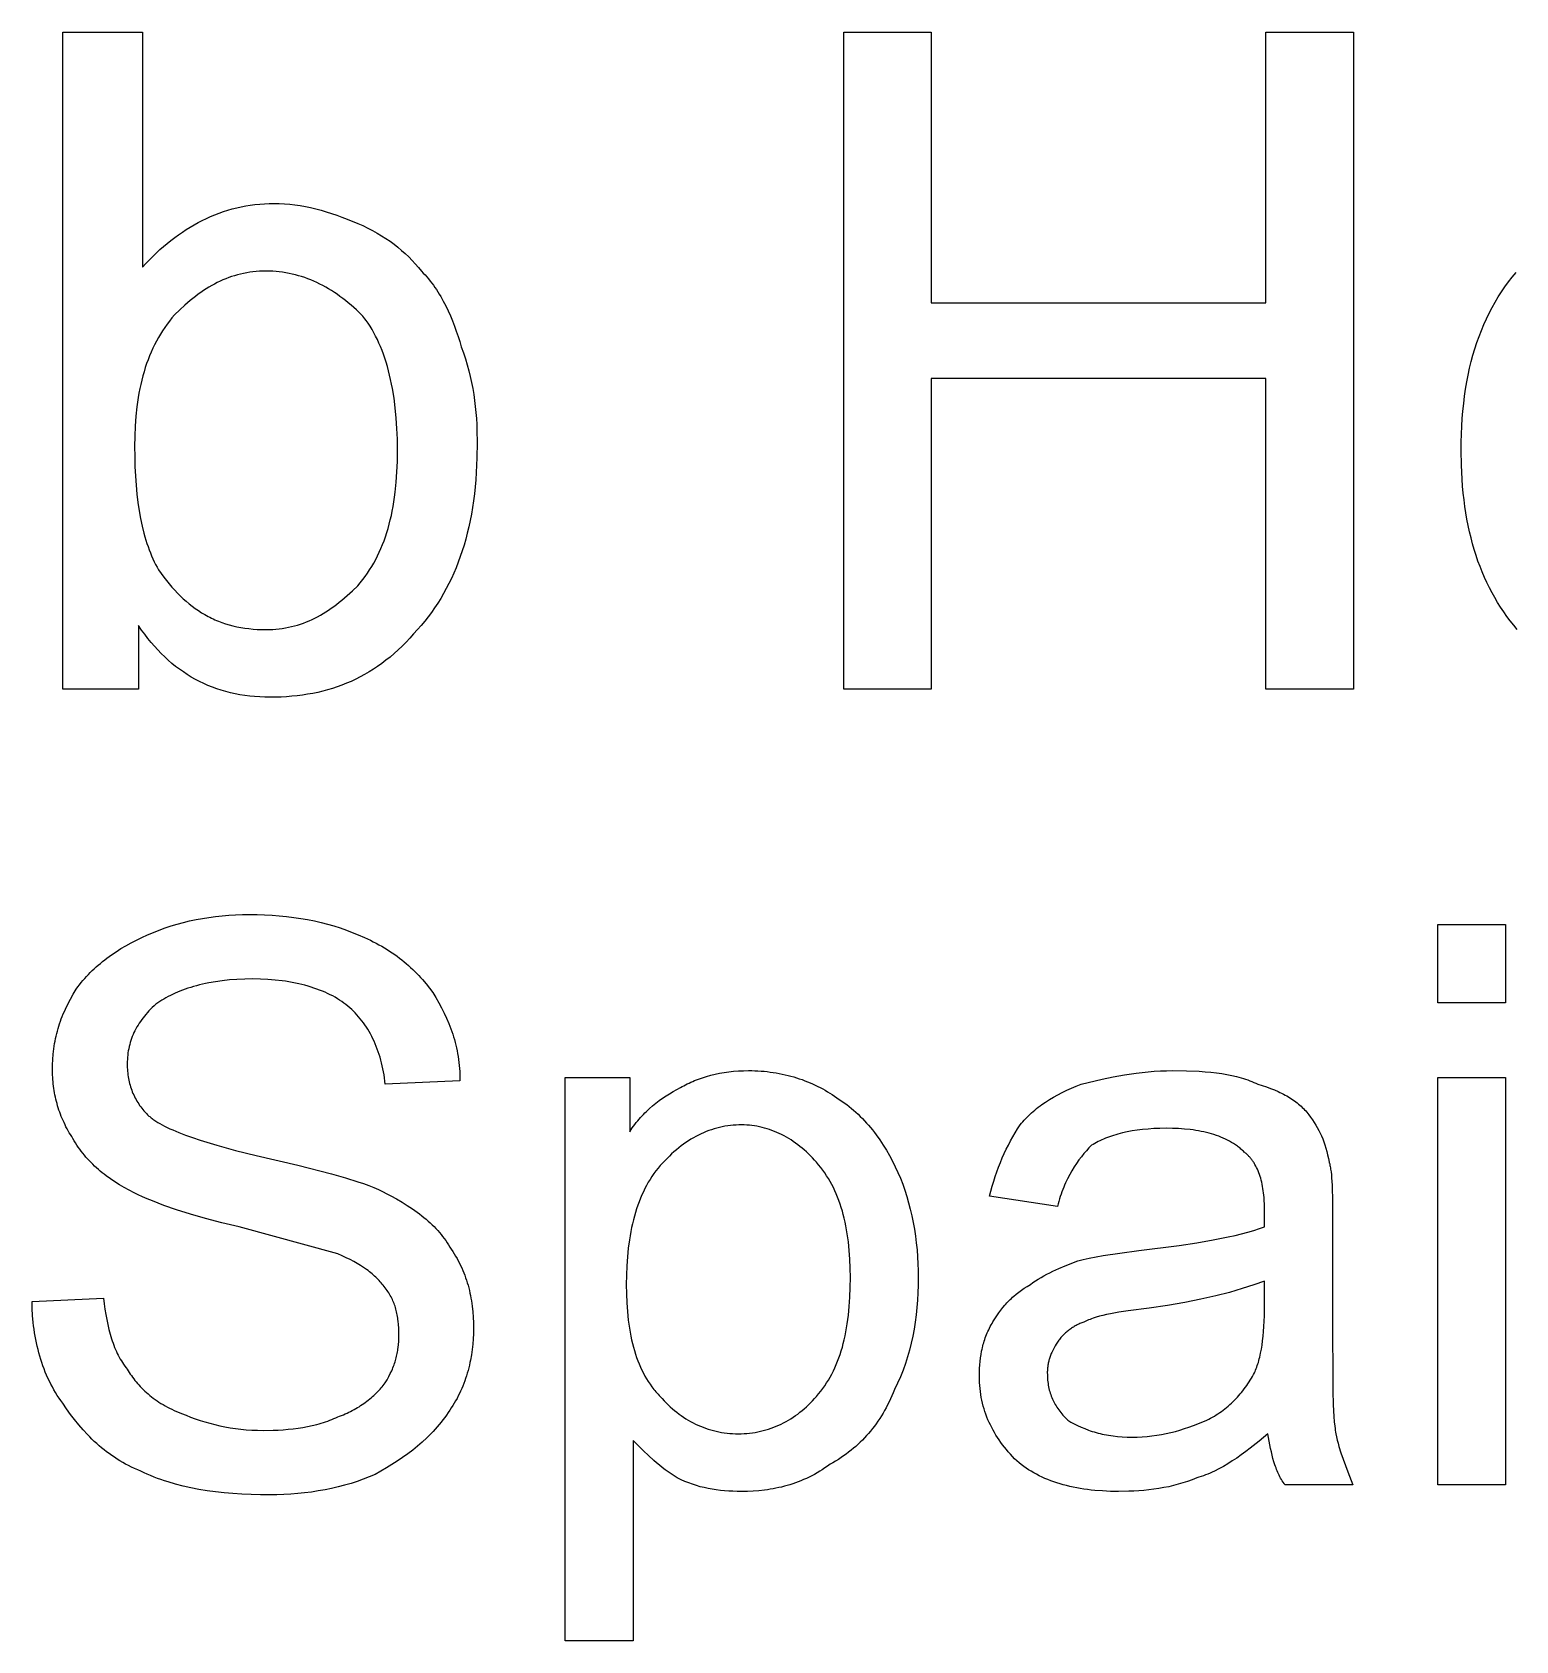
# Model space of a CAD drawing. Header units: millimetres. Extents: x -14161 to 2440, y -3446 to 2468.
# Drawn here: x 167.12 to 211.99, y 1397.18 to 1445.85 of the extents above; entities that cross this region are included whole.
import ezdxf

# ---------------------------------------------------------------- set-up
doc = ezdxf.new("R2010")
doc.units = ezdxf.units.MM
doc.header["$MEASUREMENT"] = 0
doc.layers.add('text', color=1, linetype='Continuous')

msp = doc.modelspace()

# ---------------------------------------------------------------- linework, layer by layer
at = {"layer": 'text'}
for points in [[(170.34, 1425.97), (168.051, 1425.97), (168.051, 1445.85), (170.461, 1445.85), (170.461, 1438.741), (170.563, 1438.853), (170.667, 1438.961), (170.772, 1439.067), (170.879, 1439.17), (170.987, 1439.27), (171.096, 1439.366), (171.207, 1439.46), (171.319, 1439.551), (171.433, 1439.638), (171.548, 1439.722), (171.664, 1439.803), (171.782, 1439.881), (171.902, 1439.955), (172.022, 1440.026), (172.144, 1440.093), (172.268, 1440.157), (172.393, 1440.217), (172.519, 1440.274), (172.647, 1440.327), (172.776, 1440.377), (172.907, 1440.422), (173.039, 1440.464), (173.172, 1440.503), (173.307, 1440.537), (173.443, 1440.568), (173.581, 1440.594), (173.72, 1440.617), (173.861, 1440.635), (174.003, 1440.65), (174.146, 1440.66), (174.291, 1440.667), (174.437, 1440.669), (174.516, 1440.668), (174.595, 1440.666), (174.753, 1440.658), (174.911, 1440.644), (175.069, 1440.626), (175.227, 1440.602), (175.385, 1440.574), (175.544, 1440.541), (175.702, 1440.503), (175.86, 1440.462), (176.018, 1440.416), (176.176, 1440.366), (176.334, 1440.313), (176.492, 1440.256), (176.651, 1440.196), (176.967, 1440.066), (177.122, 1439.997), (177.272, 1439.925), (177.417, 1439.85), (177.556, 1439.773), (177.691, 1439.692), (177.82, 1439.609), (177.945, 1439.523), (178.066, 1439.434), (178.183, 1439.342), (178.295, 1439.248), (178.404, 1439.15), (178.509, 1439.05), (178.61, 1438.947), (178.708, 1438.841), (178.803, 1438.732), (178.895, 1438.621), (178.95, 1438.564), (179.005, 1438.505), (179.058, 1438.445), (179.109, 1438.384), (179.16, 1438.322), (179.209, 1438.258), (179.257, 1438.193), (179.303, 1438.127), (179.348, 1438.061), (179.392, 1437.993), (179.435, 1437.924), (179.477, 1437.854), (179.557, 1437.712), (179.632, 1437.566), (179.704, 1437.418), (179.771, 1437.268), (179.834, 1437.115), (179.894, 1436.96), (179.95, 1436.804), (180.003, 1436.647), (180.053, 1436.49), (180.099, 1436.332), (180.164, 1436.151), (180.224, 1435.97), (180.278, 1435.789), (180.327, 1435.609), (180.371, 1435.428), (180.411, 1435.247), (180.445, 1435.066), (180.476, 1434.886), (180.502, 1434.705), (180.524, 1434.524), (180.542, 1434.344), (180.557, 1434.163), (180.568, 1433.982), (180.575, 1433.801), (180.581, 1433.44), (180.574, 1432.974), (180.553, 1432.525), (180.537, 1432.306), (180.518, 1432.091), (180.495, 1431.881), (180.468, 1431.674), (180.438, 1431.471), (180.405, 1431.272), (180.368, 1431.077), (180.327, 1430.886), (180.283, 1430.698), (180.235, 1430.514), (180.184, 1430.334), (180.129, 1430.157), (180.071, 1429.984), (180.009, 1429.814), (179.944, 1429.647), (179.875, 1429.484), (179.803, 1429.325), (179.727, 1429.168), (179.648, 1429.015), (179.565, 1428.865), (179.478, 1428.719), (179.388, 1428.575), (179.295, 1428.435), (179.198, 1428.297), (179.097, 1428.163), (178.993, 1428.032), (178.885, 1427.903), (178.774, 1427.777), (178.66, 1427.644), (178.545, 1427.516), (178.429, 1427.393), (178.311, 1427.274), (178.191, 1427.16), (178.07, 1427.051), (177.948, 1426.947), (177.823, 1426.847), (177.698, 1426.752), (177.57, 1426.662), (177.441, 1426.576), (177.311, 1426.494), (177.178, 1426.417), (177.044, 1426.344), (176.909, 1426.275), (176.771, 1426.211), (176.632, 1426.151), (176.491, 1426.095), (176.348, 1426.044), (176.203, 1425.996), (176.057, 1425.952), (175.908, 1425.913), (175.758, 1425.877), (175.606, 1425.846), (175.452, 1425.818), (175.295, 1425.794), (175.137, 1425.774), (174.977, 1425.758), (174.815, 1425.745), (174.651, 1425.736), (174.485, 1425.731), (174.316, 1425.729), (174.159, 1425.731), (174.004, 1425.738), (173.851, 1425.748), (173.701, 1425.763), (173.552, 1425.782), (173.406, 1425.805), (173.261, 1425.833), (173.119, 1425.865), (172.979, 1425.901), (172.841, 1425.941), (172.705, 1425.985), (172.571, 1426.034), (172.439, 1426.087), (172.31, 1426.144), (172.182, 1426.206), (172.057, 1426.271), (171.934, 1426.341), (171.813, 1426.415), (171.694, 1426.494), (171.577, 1426.576), (171.462, 1426.663), (171.35, 1426.754), (171.239, 1426.849), (171.131, 1426.949), (171.025, 1427.053), (170.921, 1427.161), (170.819, 1427.273), (170.719, 1427.39), (170.621, 1427.51), (170.525, 1427.635), (170.432, 1427.764), (170.34, 1427.898), (170.34, 1425.97)], [(191.666, 1425.97), (191.666, 1445.85), (194.316, 1445.85), (194.316, 1437.657), (204.437, 1437.657), (204.437, 1445.85), (207.087, 1445.85), (207.087, 1425.97), (204.437, 1425.97), (204.437, 1435.368), (194.316, 1435.368), (194.316, 1425.97), (191.666, 1425.97)], [(170.22, 1433.319), (170.223, 1433.009), (170.231, 1432.709), (170.245, 1432.421), (170.265, 1432.143), (170.29, 1431.876), (170.321, 1431.619), (170.358, 1431.372), (170.401, 1431.136), (170.449, 1430.909), (170.502, 1430.692), (170.531, 1430.587), (170.561, 1430.485), (170.593, 1430.385), (170.626, 1430.287), (170.661, 1430.191), (170.697, 1430.098), (170.734, 1430.007), (170.773, 1429.918), (170.814, 1429.831), (170.855, 1429.747), (170.898, 1429.665), (170.943, 1429.585), (171.022, 1429.473), (171.102, 1429.366), (171.183, 1429.262), (171.265, 1429.161), (171.348, 1429.064), (171.432, 1428.97), (171.517, 1428.88), (171.603, 1428.794), (171.691, 1428.711), (171.78, 1428.632), (171.87, 1428.556), (171.961, 1428.483), (172.054, 1428.414), (172.149, 1428.349), (172.245, 1428.287), (172.343, 1428.229), (172.443, 1428.174), (172.494, 1428.148), (172.545, 1428.123), (172.596, 1428.099), (172.648, 1428.076), (172.701, 1428.053), (172.753, 1428.031), (172.807, 1428.011), (172.861, 1427.991), (172.97, 1427.954), (173.082, 1427.92), (173.196, 1427.89), (173.312, 1427.864), (173.431, 1427.841), (173.552, 1427.821), (173.675, 1427.806), (173.801, 1427.793), (173.93, 1427.784), (174.062, 1427.779), (174.196, 1427.777), (174.297, 1427.779), (174.396, 1427.783), (174.495, 1427.79), (174.592, 1427.8), (174.687, 1427.812), (174.782, 1427.827), (174.875, 1427.845), (174.968, 1427.866), (175.059, 1427.889), (175.149, 1427.915), (175.238, 1427.943), (175.327, 1427.974), (175.414, 1428.008), (175.501, 1428.044), (175.587, 1428.083), (175.672, 1428.124), (175.756, 1428.167), (175.84, 1428.213), (175.923, 1428.262), (176.005, 1428.313), (176.087, 1428.366), (176.169, 1428.422), (176.25, 1428.479), (176.331, 1428.54), (176.411, 1428.602), (176.491, 1428.667), (176.571, 1428.734), (176.65, 1428.804), (176.809, 1428.949), (176.967, 1429.103), (177.044, 1429.194), (177.119, 1429.288), (177.191, 1429.383), (177.261, 1429.481), (177.327, 1429.581), (177.391, 1429.684), (177.452, 1429.788), (177.511, 1429.895), (177.567, 1430.004), (177.62, 1430.116), (177.671, 1430.23), (177.719, 1430.346), (177.764, 1430.464), (177.807, 1430.585), (177.848, 1430.709), (177.885, 1430.835), (177.921, 1430.963), (177.954, 1431.094), (177.985, 1431.227), (178.013, 1431.363), (178.039, 1431.501), (178.062, 1431.642), (178.083, 1431.786), (178.102, 1431.932), (178.133, 1432.232), (178.154, 1432.544), (178.167, 1432.866), (178.172, 1433.199), (178.167, 1433.534), (178.155, 1433.859), (178.133, 1434.176), (178.104, 1434.483), (178.066, 1434.78), (178.019, 1435.067), (177.993, 1435.206), (177.964, 1435.343), (177.933, 1435.477), (177.901, 1435.609), (177.866, 1435.737), (177.829, 1435.863), (177.789, 1435.985), (177.748, 1436.105), (177.705, 1436.222), (177.659, 1436.336), (177.611, 1436.446), (177.562, 1436.554), (177.51, 1436.658), (177.456, 1436.759), (177.4, 1436.857), (177.341, 1436.951), (177.281, 1437.042), (177.219, 1437.13), (177.187, 1437.173), (177.154, 1437.215), (177.121, 1437.255), (177.087, 1437.295), (177.008, 1437.373), (176.928, 1437.449), (176.847, 1437.523), (176.765, 1437.594), (176.683, 1437.664), (176.6, 1437.731), (176.517, 1437.796), (176.432, 1437.858), (176.347, 1437.919), (176.261, 1437.976), (176.175, 1438.032), (176.088, 1438.085), (176, 1438.136), (175.911, 1438.185), (175.822, 1438.231), (175.732, 1438.274), (175.641, 1438.315), (175.55, 1438.354), (175.458, 1438.39), (175.365, 1438.424), (175.271, 1438.455), (175.177, 1438.483), (175.082, 1438.509), (174.986, 1438.532), (174.89, 1438.553), (174.793, 1438.571), (174.695, 1438.586), (174.597, 1438.598), (174.498, 1438.608), (174.398, 1438.615), (174.297, 1438.619), (174.196, 1438.621), (174.095, 1438.619), (173.995, 1438.615), (173.897, 1438.608), (173.8, 1438.598), (173.704, 1438.586), (173.61, 1438.571), (173.516, 1438.553), (173.424, 1438.532), (173.333, 1438.509), (173.242, 1438.483), (173.153, 1438.455), (173.065, 1438.424), (172.977, 1438.39), (172.891, 1438.354), (172.805, 1438.315), (172.72, 1438.274), (172.635, 1438.231), (172.552, 1438.185), (172.469, 1438.136), (172.386, 1438.085), (172.304, 1438.032), (172.223, 1437.976), (172.142, 1437.919), (172.061, 1437.858), (171.981, 1437.796), (171.901, 1437.731), (171.821, 1437.664), (171.741, 1437.594), (171.583, 1437.449), (171.425, 1437.295), (171.347, 1437.204), (171.272, 1437.11), (171.2, 1437.015), (171.131, 1436.917), (171.064, 1436.817), (171, 1436.715), (170.939, 1436.611), (170.881, 1436.505), (170.825, 1436.396), (170.771, 1436.286), (170.721, 1436.173), (170.673, 1436.059), (170.627, 1435.942), (170.584, 1435.823), (170.544, 1435.702), (170.506, 1435.579), (170.47, 1435.453), (170.437, 1435.326), (170.407, 1435.196), (170.379, 1435.065), (170.353, 1434.931), (170.329, 1434.795), (170.308, 1434.657), (170.289, 1434.517), (170.259, 1434.23), (170.237, 1433.935), (170.224, 1433.632), (170.22, 1433.319)], [(210.34, 1433.199), (210.342, 1433.445), (210.349, 1433.688), (210.359, 1433.926), (210.374, 1434.159), (210.393, 1434.389), (210.417, 1434.615), (210.444, 1434.836), (210.476, 1435.053), (210.512, 1435.267), (210.552, 1435.476), (210.597, 1435.681), (210.645, 1435.882), (210.698, 1436.08), (210.755, 1436.273), (210.817, 1436.462), (210.882, 1436.648), (210.952, 1436.829), (211.026, 1437.007), (211.105, 1437.181), (211.187, 1437.351), (211.274, 1437.517), (211.365, 1437.68), (211.461, 1437.839), (211.56, 1437.994), (211.664, 1438.145), (211.772, 1438.293), (211.884, 1438.437), (212.001, 1438.577)], [(212.036, 1427.782), (211.929, 1427.911), (211.825, 1428.042), (211.724, 1428.177), (211.627, 1428.314), (211.533, 1428.454), (211.443, 1428.597), (211.357, 1428.743), (211.274, 1428.892), (211.194, 1429.044), (211.119, 1429.199), (211.046, 1429.357), (210.977, 1429.519), (210.912, 1429.683), (210.85, 1429.851), (210.792, 1430.021), (210.737, 1430.195), (210.686, 1430.372), (210.639, 1430.552), (210.594, 1430.736), (210.554, 1430.923), (210.517, 1431.113), (210.483, 1431.306), (210.453, 1431.503), (210.427, 1431.703), (210.404, 1431.906), (210.384, 1432.113), (210.369, 1432.323), (210.347, 1432.754), (210.34, 1433.199)], [(167.122, 1407.452), (169.279, 1407.555), (169.299, 1407.384), (169.322, 1407.218), (169.348, 1407.057), (169.377, 1406.901), (169.408, 1406.749), (169.443, 1406.602), (169.481, 1406.46), (169.523, 1406.323), (169.545, 1406.256), (169.568, 1406.191), (169.592, 1406.126), (169.617, 1406.063), (169.643, 1406.001), (169.669, 1405.94), (169.697, 1405.881), (169.726, 1405.822), (169.756, 1405.765), (169.787, 1405.709), (169.82, 1405.655), (169.853, 1405.601), (169.887, 1405.549), (169.923, 1405.498), (169.96, 1405.448), (169.997, 1405.399), (170.027, 1405.351), (170.058, 1405.303), (170.09, 1405.255), (170.123, 1405.207), (170.157, 1405.159), (170.193, 1405.111), (170.23, 1405.064), (170.269, 1405.017), (170.308, 1404.97), (170.35, 1404.924), (170.392, 1404.878), (170.436, 1404.832), (170.481, 1404.787), (170.528, 1404.742), (170.577, 1404.698), (170.626, 1404.654), (170.678, 1404.611), (170.73, 1404.569), (170.785, 1404.527), (170.841, 1404.486), (170.898, 1404.446), (170.957, 1404.407), (171.018, 1404.368), (171.08, 1404.33), (171.144, 1404.293), (171.21, 1404.258), (171.277, 1404.223), (171.347, 1404.189), (171.417, 1404.156), (171.49, 1404.124), (171.564, 1404.093), (171.64, 1404.064), (171.776, 1404.007), (171.915, 1403.953), (172.055, 1403.902), (172.199, 1403.854), (172.344, 1403.808), (172.492, 1403.766), (172.643, 1403.727), (172.796, 1403.692), (172.951, 1403.66), (173.108, 1403.632), (173.268, 1403.608), (173.431, 1403.587), (173.596, 1403.572), (173.763, 1403.56), (173.933, 1403.553), (174.105, 1403.551), (174.412, 1403.556), (174.565, 1403.562), (174.718, 1403.571), (174.869, 1403.584), (175.018, 1403.599), (175.166, 1403.618), (175.311, 1403.64), (175.454, 1403.666), (175.595, 1403.696), (175.732, 1403.73), (175.8, 1403.748), (175.866, 1403.767), (175.932, 1403.788), (175.997, 1403.809), (176.061, 1403.832), (176.123, 1403.855), (176.185, 1403.88), (176.246, 1403.906), (176.305, 1403.933), (176.364, 1403.961), (176.421, 1403.981), (176.478, 1404.002), (176.534, 1404.024), (176.59, 1404.048), (176.645, 1404.072), (176.699, 1404.097), (176.752, 1404.123), (176.805, 1404.151), (176.857, 1404.179), (176.908, 1404.208), (176.958, 1404.238), (177.008, 1404.268), (177.057, 1404.3), (177.105, 1404.332), (177.152, 1404.364), (177.198, 1404.398), (177.243, 1404.432), (177.288, 1404.466), (177.331, 1404.501), (177.373, 1404.537), (177.415, 1404.573), (177.455, 1404.609), (177.495, 1404.646), (177.533, 1404.683), (177.571, 1404.721), (177.607, 1404.758), (177.642, 1404.796), (177.676, 1404.835), (177.709, 1404.873), (177.741, 1404.911), (177.772, 1404.95), (177.801, 1404.988), (177.857, 1405.083), (177.907, 1405.176), (177.953, 1405.267), (177.995, 1405.357), (178.015, 1405.402), (178.033, 1405.446), (178.05, 1405.49), (178.067, 1405.533), (178.082, 1405.577), (178.096, 1405.62), (178.11, 1405.664), (178.122, 1405.707), (178.134, 1405.75), (178.144, 1405.794), (178.154, 1405.837), (178.163, 1405.881), (178.171, 1405.924), (178.179, 1405.968), (178.185, 1406.012), (178.191, 1406.057), (178.2, 1406.146), (178.207, 1406.238), (178.211, 1406.331), (178.212, 1406.426), (178.211, 1406.539), (178.207, 1406.647), (178.2, 1406.752), (178.191, 1406.852), (178.185, 1406.901), (178.179, 1406.949), (178.171, 1406.997), (178.163, 1407.043), (178.154, 1407.089), (178.144, 1407.134), (178.134, 1407.178), (178.122, 1407.221), (178.11, 1407.264), (178.096, 1407.307), (178.082, 1407.349), (178.067, 1407.39), (178.05, 1407.431), (178.033, 1407.472), (178.015, 1407.512), (177.995, 1407.552), (177.975, 1407.592), (177.953, 1407.631), (177.931, 1407.67), (177.907, 1407.709), (177.883, 1407.748), (177.857, 1407.786), (177.829, 1407.825), (177.801, 1407.863), (177.772, 1407.901), (177.742, 1407.939), (177.712, 1407.976), (177.68, 1408.013), (177.649, 1408.049), (177.616, 1408.084), (177.582, 1408.119), (177.548, 1408.154), (177.512, 1408.188), (177.476, 1408.221), (177.439, 1408.255), (177.401, 1408.287), (177.361, 1408.32), (177.321, 1408.352), (177.279, 1408.384), (177.236, 1408.415), (177.147, 1408.477), (177.053, 1408.538), (176.954, 1408.598), (176.848, 1408.657), (176.737, 1408.716), (176.619, 1408.774), (176.495, 1408.832), (176.364, 1408.89), (173.386, 1409.711), (172.862, 1409.831), (172.369, 1409.959), (171.909, 1410.09), (171.486, 1410.225), (171.102, 1410.359), (170.758, 1410.491), (170.602, 1410.555), (170.458, 1410.618), (170.324, 1410.679), (170.203, 1410.738), (170.051, 1410.816), (169.904, 1410.897), (169.762, 1410.981), (169.625, 1411.067), (169.493, 1411.157), (169.365, 1411.249), (169.303, 1411.297), (169.243, 1411.345), (169.183, 1411.394), (169.125, 1411.444), (169.068, 1411.495), (169.012, 1411.547), (168.957, 1411.6), (168.903, 1411.654), (168.851, 1411.709), (168.8, 1411.764), (168.75, 1411.821), (168.701, 1411.879), (168.654, 1411.938), (168.607, 1411.998), (168.562, 1412.059), (168.518, 1412.121), (168.476, 1412.184), (168.434, 1412.249), (168.394, 1412.314), (168.355, 1412.381), (168.317, 1412.439), (168.28, 1412.498), (168.244, 1412.557), (168.21, 1412.617), (168.177, 1412.677), (168.145, 1412.738), (168.115, 1412.799), (168.085, 1412.861), (168.057, 1412.923), (168.03, 1412.986), (168.004, 1413.049), (167.979, 1413.112), (167.956, 1413.176), (167.933, 1413.24), (167.912, 1413.305), (167.893, 1413.369), (167.874, 1413.435), (167.856, 1413.5), (167.84, 1413.566), (167.825, 1413.632), (167.811, 1413.698), (167.799, 1413.764), (167.787, 1413.831), (167.777, 1413.897), (167.768, 1413.964), (167.76, 1414.031), (167.754, 1414.098), (167.748, 1414.165), (167.744, 1414.233), (167.741, 1414.3), (167.739, 1414.367), (167.738, 1414.435), (167.741, 1414.606), (167.748, 1414.772), (167.761, 1414.935), (167.769, 1415.015), (167.779, 1415.094), (167.79, 1415.173), (167.802, 1415.25), (167.815, 1415.327), (167.831, 1415.404), (167.847, 1415.48), (167.865, 1415.556), (167.884, 1415.631), (167.905, 1415.705), (167.928, 1415.78), (167.952, 1415.854), (167.977, 1415.928), (168.004, 1416.002), (168.033, 1416.076), (168.063, 1416.15), (168.095, 1416.224), (168.128, 1416.297), (168.2, 1416.446), (168.279, 1416.595), (168.365, 1416.746), (168.457, 1416.899), (168.506, 1416.966), (168.556, 1417.031), (168.607, 1417.096), (168.659, 1417.159), (168.713, 1417.221), (168.768, 1417.282), (168.824, 1417.342), (168.881, 1417.401), (168.939, 1417.459), (168.999, 1417.516), (169.06, 1417.572), (169.121, 1417.626), (169.185, 1417.68), (169.249, 1417.733), (169.315, 1417.785), (169.381, 1417.836), (169.519, 1417.935), (169.661, 1418.031), (169.807, 1418.124), (169.959, 1418.213), (170.115, 1418.299), (170.277, 1418.383), (170.443, 1418.464), (170.614, 1418.542), (170.788, 1418.617), (170.965, 1418.686), (171.144, 1418.751), (171.326, 1418.812), (171.51, 1418.867), (171.697, 1418.917), (171.885, 1418.963), (172.077, 1419.004), (172.27, 1419.04), (172.467, 1419.071), (172.665, 1419.098), (172.866, 1419.12), (173.069, 1419.136), (173.275, 1419.148), (173.483, 1419.156), (173.694, 1419.158), (173.924, 1419.156), (174.151, 1419.148), (174.376, 1419.136), (174.597, 1419.12), (174.816, 1419.098), (175.031, 1419.071), (175.244, 1419.04), (175.452, 1419.004), (175.658, 1418.963), (175.859, 1418.917), (176.056, 1418.867), (176.25, 1418.812), (176.439, 1418.751), (176.624, 1418.686), (176.804, 1418.617), (176.98, 1418.542), (177.169, 1418.463), (177.261, 1418.421), (177.351, 1418.379), (177.439, 1418.335), (177.526, 1418.29), (177.61, 1418.244), (177.694, 1418.197), (177.775, 1418.149), (177.855, 1418.1), (177.934, 1418.05), (178.01, 1417.999), (178.086, 1417.947), (178.159, 1417.894), (178.231, 1417.84), (178.302, 1417.785), (178.371, 1417.729), (178.438, 1417.672), (178.504, 1417.615), (178.569, 1417.556), (178.632, 1417.497), (178.694, 1417.437), (178.755, 1417.376), (178.814, 1417.315), (178.871, 1417.252), (178.928, 1417.189), (179.036, 1417.061), (179.14, 1416.93), (179.239, 1416.796), (179.333, 1416.642), (179.421, 1416.488), (179.505, 1416.333), (179.584, 1416.177), (179.657, 1416.02), (179.724, 1415.861), (179.756, 1415.782), (179.786, 1415.701), (179.815, 1415.62), (179.842, 1415.539), (179.868, 1415.456), (179.892, 1415.374), (179.915, 1415.29), (179.936, 1415.206), (179.955, 1415.121), (179.973, 1415.035), (179.989, 1414.949), (180.004, 1414.862), (180.017, 1414.773), (180.028, 1414.684), (180.038, 1414.594), (180.046, 1414.503), (180.052, 1414.41), (180.057, 1414.317), (180.059, 1414.222), (180.06, 1414.127), (177.801, 1414.024), (177.791, 1414.12), (177.778, 1414.214), (177.764, 1414.307), (177.748, 1414.399), (177.731, 1414.49), (177.712, 1414.579), (177.691, 1414.667), (177.668, 1414.754), (177.644, 1414.839), (177.618, 1414.923), (177.59, 1415.006), (177.561, 1415.087), (177.53, 1415.167), (177.498, 1415.245), (177.464, 1415.322), (177.429, 1415.397), (177.392, 1415.471), (177.354, 1415.544), (177.314, 1415.614), (177.273, 1415.684), (177.23, 1415.751), (177.186, 1415.817), (177.141, 1415.882), (177.094, 1415.944), (177.045, 1416.006), (176.996, 1416.065), (176.945, 1416.123), (176.893, 1416.179), (176.839, 1416.233), (176.785, 1416.286), (176.729, 1416.337), (176.672, 1416.386), (176.613, 1416.433), (176.551, 1416.48), (176.488, 1416.525), (176.422, 1416.568), (176.354, 1416.611), (176.283, 1416.652), (176.211, 1416.692), (176.136, 1416.731), (176.059, 1416.768), (175.98, 1416.804), (175.899, 1416.838), (175.816, 1416.871), (175.731, 1416.903), (175.644, 1416.933), (175.556, 1416.962), (175.465, 1416.989), (175.373, 1417.015), (175.279, 1417.039), (175.183, 1417.062), (175.085, 1417.083), (174.986, 1417.102), (174.885, 1417.12), (174.783, 1417.136), (174.679, 1417.151), (174.467, 1417.175), (174.249, 1417.193), (174.025, 1417.204), (173.797, 1417.207), (173.551, 1417.204), (173.315, 1417.193), (173.088, 1417.176), (172.871, 1417.153), (172.662, 1417.123), (172.463, 1417.088), (172.366, 1417.068), (172.272, 1417.047), (172.18, 1417.025), (172.09, 1417.002), (172.002, 1416.977), (171.916, 1416.951), (171.832, 1416.924), (171.75, 1416.896), (171.67, 1416.867), (171.593, 1416.837), (171.517, 1416.806), (171.443, 1416.774), (171.371, 1416.741), (171.301, 1416.707), (171.233, 1416.673), (171.167, 1416.637), (171.103, 1416.601), (171.041, 1416.564), (170.98, 1416.527), (170.922, 1416.488), (170.865, 1416.44), (170.81, 1416.391), (170.756, 1416.341), (170.705, 1416.291), (170.655, 1416.24), (170.608, 1416.189), (170.562, 1416.137), (170.517, 1416.084), (170.475, 1416.031), (170.434, 1415.977), (170.395, 1415.923), (170.358, 1415.867), (170.323, 1415.812), (170.29, 1415.756), (170.258, 1415.699), (170.228, 1415.641), (170.201, 1415.583), (170.174, 1415.525), (170.15, 1415.465), (170.127, 1415.405), (170.107, 1415.345), (170.088, 1415.284), (170.071, 1415.222), (170.055, 1415.16), (170.042, 1415.097), (170.03, 1415.034), (170.02, 1414.97), (170.012, 1414.905), (170.006, 1414.84), (170.001, 1414.774), (169.998, 1414.707), (169.997, 1414.64), (169.998, 1414.583), (170, 1414.526), (170.003, 1414.47), (170.007, 1414.414), (170.013, 1414.359), (170.019, 1414.304), (170.027, 1414.251), (170.036, 1414.197), (170.046, 1414.145), (170.058, 1414.093), (170.07, 1414.041), (170.084, 1413.99), (170.099, 1413.94), (170.115, 1413.89), (170.133, 1413.841), (170.151, 1413.793), (170.171, 1413.745), (170.192, 1413.698), (170.215, 1413.651), (170.238, 1413.605), (170.263, 1413.56), (170.289, 1413.515), (170.316, 1413.471), (170.344, 1413.427), (170.373, 1413.384), (170.404, 1413.342), (170.436, 1413.3), (170.469, 1413.259), (170.503, 1413.218), (170.539, 1413.178), (170.576, 1413.139), (170.614, 1413.1), (170.633, 1413.081), (170.654, 1413.061), (170.676, 1413.042), (170.699, 1413.023), (170.723, 1413.004), (170.748, 1412.984), (170.774, 1412.965), (170.801, 1412.946), (170.858, 1412.907), (170.92, 1412.869), (170.985, 1412.83), (171.055, 1412.792), (171.128, 1412.753), (171.206, 1412.715), (171.288, 1412.676), (171.373, 1412.638), (171.557, 1412.561), (171.756, 1412.484), (171.971, 1412.407), (172.201, 1412.33), (172.707, 1412.176), (173.274, 1412.022), (173.899, 1411.868), (175.156, 1411.577), (176.171, 1411.316), (176.598, 1411.193), (176.975, 1411.074), (177.146, 1411.015), (177.306, 1410.957), (177.456, 1410.899), (177.596, 1410.841), (177.966, 1410.648), (178.141, 1410.551), (178.308, 1410.453), (178.468, 1410.353), (178.621, 1410.253), (178.767, 1410.15), (178.837, 1410.098), (178.905, 1410.045), (178.972, 1409.992), (179.036, 1409.938), (179.099, 1409.883), (179.16, 1409.828), (179.219, 1409.772), (179.277, 1409.715), (179.332, 1409.658), (179.386, 1409.599), (179.438, 1409.54), (179.489, 1409.479), (179.537, 1409.418), (179.584, 1409.356), (179.628, 1409.292), (179.672, 1409.228), (179.713, 1409.162), (179.752, 1409.095), (179.799, 1409.028), (179.845, 1408.959), (179.888, 1408.89), (179.93, 1408.821), (179.971, 1408.751), (180.009, 1408.68), (180.046, 1408.609), (180.081, 1408.537), (180.115, 1408.465), (180.146, 1408.391), (180.177, 1408.318), (180.205, 1408.243), (180.232, 1408.169), (180.258, 1408.093), (180.282, 1408.017), (180.304, 1407.94), (180.325, 1407.863), (180.344, 1407.785), (180.362, 1407.706), (180.379, 1407.627), (180.394, 1407.548), (180.408, 1407.467), (180.42, 1407.386), (180.431, 1407.305), (180.449, 1407.14), (180.461, 1406.973), (180.468, 1406.803), (180.471, 1406.631), (180.468, 1406.476), (180.461, 1406.319), (180.449, 1406.16), (180.431, 1406), (180.408, 1405.84), (180.379, 1405.68), (180.362, 1405.6), (180.344, 1405.52), (180.325, 1405.44), (180.304, 1405.36), (180.282, 1405.281), (180.258, 1405.202), (180.232, 1405.124), (180.205, 1405.046), (180.177, 1404.968), (180.146, 1404.891), (180.115, 1404.815), (180.081, 1404.739), (180.046, 1404.665), (180.009, 1404.591), (179.971, 1404.517), (179.93, 1404.445), (179.888, 1404.374), (179.845, 1404.304), (179.799, 1404.235), (179.752, 1404.167), (179.703, 1404.09), (179.652, 1404.015), (179.6, 1403.941), (179.546, 1403.868), (179.49, 1403.796), (179.432, 1403.726), (179.373, 1403.656), (179.313, 1403.587), (179.25, 1403.52), (179.187, 1403.454), (179.122, 1403.388), (179.055, 1403.324), (178.919, 1403.198), (178.777, 1403.076), (178.63, 1402.957), (178.479, 1402.842), (178.323, 1402.73), (178.164, 1402.622), (178.001, 1402.516), (177.834, 1402.413), (177.665, 1402.313), (177.493, 1402.216), (177.318, 1402.141), (177.137, 1402.071), (176.953, 1402.006), (176.765, 1401.946), (176.573, 1401.891), (176.378, 1401.84), (176.18, 1401.795), (175.979, 1401.754), (175.775, 1401.718), (175.57, 1401.686), (175.363, 1401.66), (175.154, 1401.638), (174.944, 1401.621), (174.733, 1401.609), (174.522, 1401.602), (174.31, 1401.6), (174.024, 1401.602), (173.742, 1401.609), (173.466, 1401.622), (173.195, 1401.64), (172.929, 1401.663), (172.669, 1401.692), (172.415, 1401.726), (172.167, 1401.767), (171.924, 1401.813), (171.688, 1401.865), (171.458, 1401.924), (171.234, 1401.99), (171.125, 1402.025), (171.018, 1402.061), (170.912, 1402.1), (170.807, 1402.14), (170.705, 1402.182), (170.604, 1402.226), (170.505, 1402.271), (170.408, 1402.318), (170.313, 1402.358), (170.219, 1402.399), (170.127, 1402.442), (170.037, 1402.487), (169.949, 1402.533), (169.862, 1402.581), (169.776, 1402.631), (169.693, 1402.683), (169.61, 1402.736), (169.53, 1402.791), (169.45, 1402.847), (169.372, 1402.905), (169.296, 1402.965), (169.22, 1403.026), (169.146, 1403.088), (169.073, 1403.153), (169.002, 1403.218), (168.931, 1403.286), (168.862, 1403.354), (168.794, 1403.424), (168.66, 1403.569), (168.531, 1403.719), (168.405, 1403.875), (168.283, 1404.035), (168.163, 1404.201), (168.047, 1404.372), (167.99, 1404.45), (167.935, 1404.53), (167.881, 1404.611), (167.83, 1404.694), (167.78, 1404.778), (167.732, 1404.865), (167.686, 1404.952), (167.642, 1405.041), (167.6, 1405.131), (167.559, 1405.223), (167.52, 1405.316), (167.483, 1405.41), (167.448, 1405.505), (167.415, 1405.601), (167.383, 1405.699), (167.353, 1405.797), (167.325, 1405.896), (167.299, 1405.996), (167.275, 1406.097), (167.252, 1406.198), (167.232, 1406.3), (167.213, 1406.403), (167.196, 1406.506), (167.18, 1406.61), (167.167, 1406.714), (167.155, 1406.819), (167.137, 1407.03), (167.126, 1407.241), (167.122, 1407.452)], [(209.632, 1416.488), (209.632, 1418.85), (211.686, 1418.85), (211.686, 1416.488), (209.632, 1416.488)], [(183.243, 1397.184), (183.243, 1414.229), (185.194, 1414.229), (185.194, 1412.587), (185.272, 1412.7), (185.353, 1412.808), (185.394, 1412.861), (185.436, 1412.912), (185.478, 1412.962), (185.522, 1413.012), (185.565, 1413.06), (185.609, 1413.107), (185.654, 1413.153), (185.7, 1413.198), (185.792, 1413.286), (185.887, 1413.369), (185.985, 1413.449), (186.085, 1413.526), (186.187, 1413.599), (186.292, 1413.669), (186.399, 1413.737), (186.508, 1413.801), (186.62, 1413.862), (186.734, 1413.921), (186.783, 1413.95), (186.833, 1413.978), (186.884, 1414.005), (186.936, 1414.032), (186.99, 1414.058), (187.044, 1414.083), (187.1, 1414.108), (187.156, 1414.132), (187.214, 1414.155), (187.273, 1414.177), (187.393, 1414.219), (187.518, 1414.258), (187.646, 1414.294), (187.777, 1414.325), (187.913, 1414.354), (188.051, 1414.378), (188.193, 1414.398), (188.337, 1414.414), (188.485, 1414.425), (188.635, 1414.432), (188.788, 1414.435), (188.884, 1414.434), (188.979, 1414.431), (189.074, 1414.427), (189.168, 1414.421), (189.261, 1414.413), (189.354, 1414.403), (189.446, 1414.392), (189.537, 1414.379), (189.628, 1414.364), (189.717, 1414.348), (189.806, 1414.33), (189.894, 1414.31), (189.982, 1414.289), (190.068, 1414.266), (190.154, 1414.242), (190.238, 1414.217), (190.322, 1414.189), (190.405, 1414.161), (190.487, 1414.13), (190.568, 1414.099), (190.648, 1414.066), (190.727, 1414.031), (190.805, 1413.995), (190.882, 1413.958), (190.958, 1413.92), (191.032, 1413.88), (191.106, 1413.839), (191.179, 1413.796), (191.25, 1413.752), (191.321, 1413.707), (191.39, 1413.661), (191.458, 1413.613), (191.534, 1413.564), (191.609, 1413.513), (191.683, 1413.461), (191.756, 1413.407), (191.828, 1413.351), (191.898, 1413.293), (191.967, 1413.234), (192.035, 1413.174), (192.102, 1413.112), (192.168, 1413.048), (192.232, 1412.983), (192.295, 1412.917), (192.357, 1412.849), (192.418, 1412.78), (192.478, 1412.709), (192.536, 1412.638), (192.593, 1412.565), (192.649, 1412.491), (192.757, 1412.34), (192.861, 1412.184), (192.959, 1412.025), (193.053, 1411.862), (193.142, 1411.696), (193.227, 1411.526), (193.306, 1411.354), (193.381, 1411.179), (193.45, 1410.999), (193.515, 1410.814), (193.576, 1410.626), (193.631, 1410.434), (193.681, 1410.239), (193.727, 1410.041), (193.768, 1409.84), (193.804, 1409.636), (193.835, 1409.431), (193.862, 1409.224), (193.884, 1409.015), (193.9, 1408.805), (193.912, 1408.594), (193.92, 1408.383), (193.922, 1408.171), (193.92, 1407.941), (193.912, 1407.714), (193.9, 1407.489), (193.882, 1407.266), (193.859, 1407.046), (193.83, 1406.828), (193.796, 1406.613), (193.755, 1406.4), (193.709, 1406.189), (193.656, 1405.981), (193.598, 1405.775), (193.532, 1405.572), (193.46, 1405.371), (193.382, 1405.173), (193.296, 1404.976), (193.203, 1404.783), (193.164, 1404.687), (193.124, 1404.594), (193.082, 1404.502), (193.039, 1404.412), (192.995, 1404.324), (192.95, 1404.237), (192.903, 1404.152), (192.855, 1404.069), (192.806, 1403.987), (192.755, 1403.907), (192.703, 1403.829), (192.649, 1403.752), (192.594, 1403.677), (192.538, 1403.603), (192.48, 1403.531), (192.42, 1403.461), (192.359, 1403.392), (192.297, 1403.324), (192.233, 1403.258), (192.167, 1403.193), (192.1, 1403.13), (192.032, 1403.068), (191.961, 1403.008), (191.889, 1402.949), (191.816, 1402.891), (191.74, 1402.835), (191.663, 1402.78), (191.585, 1402.726), (191.504, 1402.674), (191.422, 1402.622), (191.338, 1402.573), (191.252, 1402.524), (191.175, 1402.467), (191.097, 1402.413), (191.019, 1402.361), (190.94, 1402.312), (190.86, 1402.264), (190.78, 1402.219), (190.7, 1402.176), (190.619, 1402.136), (190.537, 1402.097), (190.455, 1402.06), (190.373, 1402.026), (190.29, 1401.993), (190.207, 1401.963), (190.124, 1401.934), (190.04, 1401.907), (189.956, 1401.882), (189.872, 1401.859), (189.787, 1401.837), (189.702, 1401.818), (189.617, 1401.8), (189.532, 1401.783), (189.446, 1401.769), (189.36, 1401.756), (189.274, 1401.744), (189.102, 1401.725), (188.929, 1401.712), (188.756, 1401.705), (188.583, 1401.702), (188.449, 1401.704), (188.318, 1401.707), (188.189, 1401.714), (188.061, 1401.723), (187.936, 1401.736), (187.812, 1401.751), (187.69, 1401.77), (187.569, 1401.792), (187.449, 1401.818), (187.33, 1401.848), (187.212, 1401.881), (187.095, 1401.919), (186.979, 1401.961), (186.863, 1402.007), (186.747, 1402.058), (186.632, 1402.113), (186.537, 1402.172), (186.444, 1402.233), (186.353, 1402.296), (186.264, 1402.362), (186.177, 1402.429), (186.092, 1402.498), (186.008, 1402.568), (185.926, 1402.639), (185.764, 1402.786), (185.607, 1402.936), (185.297, 1403.243), (185.297, 1397.184), (183.243, 1397.184)], [(204.498, 1403.448), (204.229, 1403.222), (203.959, 1403.008), (203.824, 1402.907), (203.69, 1402.809), (203.555, 1402.715), (203.42, 1402.626), (203.285, 1402.542), (203.151, 1402.463), (203.016, 1402.39), (202.881, 1402.322), (202.814, 1402.29), (202.746, 1402.26), (202.679, 1402.231), (202.611, 1402.204), (202.544, 1402.179), (202.477, 1402.155), (202.409, 1402.133), (202.342, 1402.113), (202.274, 1402.085), (202.206, 1402.058), (202.068, 1402.007), (201.927, 1401.961), (201.785, 1401.919), (201.641, 1401.881), (201.495, 1401.848), (201.348, 1401.818), (201.2, 1401.792), (201.05, 1401.77), (200.899, 1401.751), (200.747, 1401.736), (200.595, 1401.723), (200.442, 1401.714), (200.288, 1401.707), (199.98, 1401.702), (199.734, 1401.706), (199.494, 1401.717), (199.262, 1401.735), (199.148, 1401.747), (199.037, 1401.76), (198.927, 1401.775), (198.819, 1401.793), (198.713, 1401.812), (198.608, 1401.832), (198.506, 1401.855), (198.405, 1401.879), (198.306, 1401.905), (198.209, 1401.933), (198.114, 1401.963), (198.02, 1401.995), (197.928, 1402.028), (197.838, 1402.063), (197.75, 1402.1), (197.664, 1402.139), (197.579, 1402.18), (197.497, 1402.222), (197.416, 1402.266), (197.337, 1402.312), (197.259, 1402.36), (197.184, 1402.41), (197.11, 1402.461), (197.038, 1402.515), (196.968, 1402.57), (196.9, 1402.626), (196.833, 1402.694), (196.769, 1402.762), (196.706, 1402.831), (196.645, 1402.901), (196.586, 1402.971), (196.529, 1403.042), (196.473, 1403.114), (196.42, 1403.186), (196.369, 1403.26), (196.319, 1403.334), (196.272, 1403.408), (196.227, 1403.484), (196.183, 1403.56), (196.142, 1403.637), (196.103, 1403.715), (196.066, 1403.794), (196.03, 1403.874), (195.998, 1403.955), (195.967, 1404.037), (195.938, 1404.12), (195.912, 1404.203), (195.888, 1404.288), (195.866, 1404.374), (195.846, 1404.46), (195.828, 1404.548), (195.813, 1404.637), (195.8, 1404.727), (195.789, 1404.818), (195.781, 1404.91), (195.775, 1405.003), (195.772, 1405.098), (195.77, 1405.193), (195.772, 1405.308), (195.775, 1405.42), (195.782, 1405.53), (195.791, 1405.638), (195.804, 1405.744), (195.819, 1405.849), (195.838, 1405.952), (195.849, 1406.003), (195.86, 1406.053), (195.873, 1406.104), (195.886, 1406.154), (195.9, 1406.204), (195.916, 1406.253), (195.932, 1406.303), (195.949, 1406.352), (195.968, 1406.401), (195.987, 1406.45), (196.007, 1406.498), (196.029, 1406.547), (196.051, 1406.595), (196.075, 1406.644), (196.1, 1406.692), (196.126, 1406.74), (196.153, 1406.788), (196.181, 1406.836), (196.239, 1406.93), (196.297, 1407.02), (196.356, 1407.105), (196.415, 1407.186), (196.476, 1407.264), (196.538, 1407.338), (196.57, 1407.374), (196.603, 1407.409), (196.635, 1407.444), (196.669, 1407.478), (196.703, 1407.512), (196.737, 1407.544), (196.773, 1407.577), (196.809, 1407.608), (196.883, 1407.671), (196.961, 1407.732), (197.042, 1407.791), (197.127, 1407.85), (197.217, 1407.908), (197.311, 1407.966), (197.389, 1408.022), (197.469, 1408.077), (197.552, 1408.129), (197.636, 1408.179), (197.723, 1408.228), (197.811, 1408.275), (197.9, 1408.32), (197.991, 1408.364), (198.176, 1408.448), (198.365, 1408.529), (198.748, 1408.685), (198.912, 1408.723), (199.095, 1408.762), (199.518, 1408.839), (200.019, 1408.916), (200.596, 1408.993), (201.811, 1409.148), (202.349, 1409.229), (202.842, 1409.314), (203.293, 1409.403), (203.502, 1409.45), (203.701, 1409.498), (203.889, 1409.548), (204.068, 1409.601), (204.237, 1409.655), (204.396, 1409.711), (204.396, 1410.225), (204.393, 1410.376), (204.386, 1410.523), (204.38, 1410.594), (204.374, 1410.665), (204.366, 1410.733), (204.357, 1410.801), (204.347, 1410.867), (204.335, 1410.932), (204.323, 1410.995), (204.309, 1411.057), (204.294, 1411.117), (204.278, 1411.176), (204.26, 1411.234), (204.241, 1411.29), (204.222, 1411.345), (204.201, 1411.398), (204.178, 1411.449), (204.155, 1411.499), (204.13, 1411.548), (204.104, 1411.595), (204.091, 1411.617), (204.077, 1411.64), (204.063, 1411.662), (204.049, 1411.683), (204.034, 1411.704), (204.019, 1411.725), (204.004, 1411.745), (203.989, 1411.765), (203.973, 1411.785), (203.957, 1411.804), (203.941, 1411.822), (203.924, 1411.841), (203.907, 1411.858), (203.89, 1411.876), (203.872, 1411.893), (203.854, 1411.909), (203.836, 1411.925), (203.817, 1411.941), (203.799, 1411.956), (203.779, 1411.97), (203.755, 1411.994), (203.73, 1412.018), (203.705, 1412.041), (203.68, 1412.063), (203.654, 1412.085), (203.627, 1412.107), (203.6, 1412.128), (203.573, 1412.149), (203.517, 1412.189), (203.459, 1412.227), (203.399, 1412.264), (203.338, 1412.299), (203.275, 1412.333), (203.211, 1412.365), (203.145, 1412.395), (203.077, 1412.423), (203.008, 1412.45), (202.937, 1412.476), (202.865, 1412.5), (202.791, 1412.522), (202.716, 1412.543), (202.639, 1412.563), (202.561, 1412.581), (202.481, 1412.597), (202.4, 1412.612), (202.317, 1412.626), (202.233, 1412.638), (202.148, 1412.649), (201.973, 1412.667), (201.793, 1412.679), (201.608, 1412.687), (201.418, 1412.689), (201.229, 1412.687), (201.047, 1412.68), (200.872, 1412.668), (200.704, 1412.652), (200.542, 1412.632), (200.387, 1412.608), (200.238, 1412.58), (200.096, 1412.548), (199.959, 1412.513), (199.893, 1412.493), (199.828, 1412.474), (199.765, 1412.453), (199.703, 1412.431), (199.643, 1412.409), (199.584, 1412.386), (199.526, 1412.362), (199.47, 1412.338), (199.415, 1412.312), (199.361, 1412.286), (199.309, 1412.26), (199.257, 1412.232), (199.208, 1412.204), (199.159, 1412.176), (199.082, 1412.096), (199.005, 1412.012), (198.929, 1411.923), (198.854, 1411.829), (198.78, 1411.731), (198.708, 1411.627), (198.637, 1411.519), (198.568, 1411.406), (198.502, 1411.288), (198.439, 1411.165), (198.378, 1411.037), (198.349, 1410.972), (198.321, 1410.905), (198.294, 1410.837), (198.268, 1410.768), (198.243, 1410.698), (198.218, 1410.626), (198.195, 1410.553), (198.173, 1410.479), (198.152, 1410.404), (198.132, 1410.328), (196.078, 1410.636), (196.118, 1410.788), (196.16, 1410.939), (196.205, 1411.087), (196.252, 1411.232), (196.301, 1411.376), (196.353, 1411.516), (196.407, 1411.655), (196.463, 1411.791), (196.522, 1411.924), (196.584, 1412.055), (196.648, 1412.184), (196.714, 1412.311), (196.782, 1412.434), (196.853, 1412.556), (196.927, 1412.675), (197.002, 1412.792), (197.042, 1412.84), (197.082, 1412.887), (197.123, 1412.934), (197.166, 1412.98), (197.21, 1413.025), (197.255, 1413.07), (197.302, 1413.114), (197.349, 1413.158), (197.398, 1413.201), (197.448, 1413.243), (197.499, 1413.285), (197.551, 1413.326), (197.605, 1413.367), (197.659, 1413.407), (197.773, 1413.485), (197.891, 1413.561), (198.013, 1413.634), (198.141, 1413.705), (198.273, 1413.774), (198.41, 1413.84), (198.552, 1413.904), (198.699, 1413.965), (198.851, 1414.024), (199.486, 1414.175), (199.818, 1414.244), (200.16, 1414.306), (200.511, 1414.359), (200.691, 1414.381), (200.872, 1414.399), (201.056, 1414.414), (201.243, 1414.426), (201.432, 1414.432), (201.623, 1414.435), (202.032, 1414.43), (202.414, 1414.414), (202.595, 1414.402), (202.769, 1414.386), (202.937, 1414.367), (203.099, 1414.345), (203.255, 1414.319), (203.405, 1414.289), (203.549, 1414.256), (203.619, 1414.237), (203.688, 1414.218), (203.755, 1414.198), (203.821, 1414.176), (203.886, 1414.154), (203.949, 1414.13), (204.011, 1414.105), (204.072, 1414.079), (204.132, 1414.052), (204.19, 1414.024), (204.323, 1413.984), (204.45, 1413.942), (204.573, 1413.898), (204.691, 1413.851), (204.804, 1413.801), (204.859, 1413.776), (204.912, 1413.75), (204.964, 1413.723), (205.016, 1413.696), (205.066, 1413.668), (205.114, 1413.639), (205.162, 1413.61), (205.208, 1413.58), (205.253, 1413.55), (205.297, 1413.519), (205.34, 1413.487), (205.381, 1413.455), (205.422, 1413.422), (205.461, 1413.389), (205.499, 1413.355), (205.535, 1413.32), (205.571, 1413.285), (205.605, 1413.249), (205.638, 1413.213), (205.67, 1413.176), (205.701, 1413.138), (205.73, 1413.1), (205.787, 1413.023), (205.841, 1412.945), (205.893, 1412.868), (205.942, 1412.789), (205.989, 1412.709), (206.034, 1412.627), (206.076, 1412.544), (206.115, 1412.458), (206.153, 1412.37), (206.188, 1412.28), (206.22, 1412.186), (206.25, 1412.089), (206.278, 1411.989), (206.303, 1411.884), (206.326, 1411.776), (206.346, 1411.662), (206.351, 1411.648), (206.356, 1411.633), (206.365, 1411.601), (206.373, 1411.568), (206.38, 1411.532), (206.387, 1411.495), (206.394, 1411.457), (206.406, 1411.374), (206.416, 1411.283), (206.424, 1411.186), (206.436, 1410.969), (206.448, 1410.449), (206.449, 1409.814), (206.449, 1407.042), (206.462, 1404.744), (206.474, 1404.323), (206.492, 1403.966), (206.504, 1403.812), (206.518, 1403.674), (206.526, 1403.611), (206.534, 1403.553), (206.542, 1403.498), (206.552, 1403.448), (206.572, 1403.352), (206.595, 1403.255), (206.62, 1403.159), (206.646, 1403.063), (206.705, 1402.87), (206.77, 1402.678), (206.913, 1402.293), (207.065, 1401.908), (205.012, 1401.908), (204.983, 1401.947), (204.956, 1401.986), (204.93, 1402.026), (204.905, 1402.067), (204.881, 1402.108), (204.859, 1402.15), (204.837, 1402.192), (204.816, 1402.235), (204.796, 1402.279), (204.777, 1402.323), (204.758, 1402.368), (204.741, 1402.413), (204.724, 1402.459), (204.708, 1402.506), (204.678, 1402.601), (204.65, 1402.698), (204.625, 1402.798), (204.601, 1402.9), (204.578, 1403.005), (204.537, 1403.222), (204.498, 1403.448)], [(209.632, 1401.908), (209.632, 1414.229), (211.686, 1414.229), (211.686, 1401.908), (209.632, 1401.908)], [(185.092, 1407.966), (185.095, 1407.682), (185.106, 1407.408), (185.125, 1407.143), (185.151, 1406.888), (185.167, 1406.764), (185.185, 1406.642), (185.205, 1406.523), (185.227, 1406.406), (185.251, 1406.292), (185.277, 1406.18), (185.305, 1406.071), (185.335, 1405.964), (185.368, 1405.859), (185.402, 1405.757), (185.439, 1405.657), (185.478, 1405.559), (185.519, 1405.464), (185.562, 1405.372), (185.607, 1405.281), (185.655, 1405.193), (185.705, 1405.108), (185.757, 1405.025), (185.811, 1404.944), (185.868, 1404.866), (185.927, 1404.79), (185.957, 1404.753), (185.988, 1404.717), (186.02, 1404.681), (186.052, 1404.646), (186.085, 1404.611), (186.118, 1404.577), (186.177, 1404.511), (186.236, 1404.446), (186.297, 1404.383), (186.359, 1404.323), (186.422, 1404.263), (186.486, 1404.206), (186.551, 1404.151), (186.617, 1404.098), (186.685, 1404.046), (186.753, 1403.997), (186.822, 1403.95), (186.893, 1403.904), (186.964, 1403.861), (187.036, 1403.82), (187.11, 1403.78), (187.184, 1403.743), (187.259, 1403.708), (187.335, 1403.675), (187.411, 1403.644), (187.489, 1403.616), (187.568, 1403.589), (187.647, 1403.565), (187.727, 1403.543), (187.808, 1403.523), (187.889, 1403.506), (187.972, 1403.491), (188.055, 1403.478), (188.138, 1403.467), (188.223, 1403.459), (188.308, 1403.453), (188.394, 1403.449), (188.48, 1403.448), (188.566, 1403.449), (188.652, 1403.453), (188.737, 1403.459), (188.822, 1403.467), (188.905, 1403.478), (188.988, 1403.491), (189.071, 1403.506), (189.152, 1403.523), (189.233, 1403.543), (189.313, 1403.565), (189.392, 1403.589), (189.471, 1403.616), (189.549, 1403.644), (189.625, 1403.675), (189.701, 1403.708), (189.776, 1403.743), (189.85, 1403.78), (189.924, 1403.82), (189.996, 1403.861), (190.067, 1403.904), (190.138, 1403.95), (190.207, 1403.997), (190.275, 1404.046), (190.343, 1404.098), (190.409, 1404.151), (190.474, 1404.206), (190.538, 1404.263), (190.601, 1404.323), (190.663, 1404.383), (190.724, 1404.446), (190.783, 1404.511), (190.842, 1404.577), (190.908, 1404.655), (190.972, 1404.735), (191.033, 1404.817), (191.092, 1404.9), (191.149, 1404.986), (191.203, 1405.073), (191.255, 1405.163), (191.305, 1405.254), (191.353, 1405.348), (191.398, 1405.444), (191.441, 1405.542), (191.482, 1405.642), (191.521, 1405.745), (191.558, 1405.85), (191.592, 1405.957), (191.625, 1406.066), (191.655, 1406.178), (191.683, 1406.293), (191.709, 1406.409), (191.733, 1406.529), (191.755, 1406.651), (191.775, 1406.775), (191.793, 1406.902), (191.809, 1407.032), (191.835, 1407.3), (191.854, 1407.579), (191.865, 1407.869), (191.868, 1408.171), (191.865, 1408.455), (191.854, 1408.73), (191.835, 1408.995), (191.809, 1409.251), (191.793, 1409.376), (191.775, 1409.498), (191.755, 1409.618), (191.733, 1409.736), (191.709, 1409.852), (191.683, 1409.966), (191.655, 1410.077), (191.625, 1410.186), (191.592, 1410.294), (191.558, 1410.399), (191.521, 1410.502), (191.482, 1410.603), (191.441, 1410.702), (191.398, 1410.799), (191.353, 1410.894), (191.305, 1410.987), (191.255, 1411.078), (191.203, 1411.167), (191.149, 1411.254), (191.092, 1411.34), (191.033, 1411.423), (190.972, 1411.505), (190.908, 1411.584), (190.842, 1411.662), (190.783, 1411.729), (190.724, 1411.794), (190.663, 1411.856), (190.601, 1411.917), (190.539, 1411.976), (190.475, 1412.034), (190.41, 1412.089), (190.344, 1412.142), (190.278, 1412.193), (190.21, 1412.243), (190.142, 1412.29), (190.073, 1412.336), (190.003, 1412.379), (189.932, 1412.42), (189.861, 1412.46), (189.789, 1412.497), (189.717, 1412.532), (189.644, 1412.565), (189.57, 1412.595), (189.496, 1412.624), (189.421, 1412.65), (189.347, 1412.675), (189.271, 1412.697), (189.196, 1412.716), (189.12, 1412.734), (189.043, 1412.749), (188.967, 1412.762), (188.89, 1412.773), (188.814, 1412.781), (188.737, 1412.787), (188.66, 1412.791), (188.583, 1412.792), (188.496, 1412.791), (188.411, 1412.787), (188.325, 1412.781), (188.241, 1412.773), (188.157, 1412.762), (188.074, 1412.749), (187.991, 1412.733), (187.909, 1412.715), (187.827, 1412.694), (187.746, 1412.672), (187.666, 1412.646), (187.586, 1412.619), (187.507, 1412.589), (187.429, 1412.556), (187.351, 1412.521), (187.273, 1412.484), (187.197, 1412.444), (187.121, 1412.402), (187.045, 1412.357), (186.97, 1412.311), (186.896, 1412.261), (186.822, 1412.209), (186.749, 1412.155), (186.677, 1412.099), (186.605, 1412.04), (186.533, 1411.978), (186.463, 1411.915), (186.393, 1411.848), (186.323, 1411.78), (186.254, 1411.709), (186.186, 1411.636), (186.118, 1411.56), (186.052, 1411.481), (185.988, 1411.401), (185.927, 1411.318), (185.868, 1411.233), (185.811, 1411.145), (185.757, 1411.055), (185.705, 1410.963), (185.655, 1410.868), (185.607, 1410.771), (185.562, 1410.672), (185.519, 1410.571), (185.478, 1410.468), (185.439, 1410.362), (185.402, 1410.254), (185.368, 1410.144), (185.335, 1410.032), (185.305, 1409.918), (185.277, 1409.802), (185.251, 1409.684), (185.227, 1409.563), (185.205, 1409.441), (185.185, 1409.316), (185.151, 1409.062), (185.125, 1408.799), (185.106, 1408.529), (185.095, 1408.251), (185.092, 1407.966)], [(204.396, 1408.069), (204.073, 1407.953), (203.72, 1407.839), (203.336, 1407.727), (202.919, 1407.619), (202.469, 1407.516), (201.984, 1407.419), (201.463, 1407.329), (200.904, 1407.247), (200.267, 1407.168), (199.989, 1407.126), (199.736, 1407.08), (199.619, 1407.056), (199.508, 1407.03), (199.402, 1407.002), (199.302, 1406.973), (199.207, 1406.942), (199.161, 1406.926), (199.117, 1406.909), (199.074, 1406.892), (199.033, 1406.874), (198.993, 1406.855), (198.953, 1406.836), (198.925, 1406.826), (198.896, 1406.816), (198.867, 1406.805), (198.838, 1406.793), (198.809, 1406.781), (198.781, 1406.768), (198.752, 1406.754), (198.724, 1406.74), (198.696, 1406.725), (198.668, 1406.71), (198.64, 1406.694), (198.612, 1406.678), (198.585, 1406.66), (198.558, 1406.643), (198.531, 1406.624), (198.504, 1406.605), (198.478, 1406.586), (198.452, 1406.566), (198.426, 1406.545), (198.401, 1406.524), (198.376, 1406.502), (198.351, 1406.479), (198.327, 1406.456), (198.304, 1406.432), (198.28, 1406.408), (198.258, 1406.383), (198.235, 1406.357), (198.214, 1406.331), (198.192, 1406.304), (198.172, 1406.277), (198.152, 1406.249), (198.132, 1406.22), (198.095, 1406.163), (198.06, 1406.105), (198.027, 1406.047), (197.997, 1405.989), (197.97, 1405.932), (197.957, 1405.903), (197.944, 1405.874), (197.933, 1405.845), (197.921, 1405.816), (197.911, 1405.787), (197.901, 1405.758), (197.892, 1405.729), (197.883, 1405.7), (197.875, 1405.672), (197.867, 1405.643), (197.86, 1405.614), (197.854, 1405.585), (197.848, 1405.556), (197.843, 1405.527), (197.839, 1405.498), (197.835, 1405.469), (197.831, 1405.441), (197.829, 1405.412), (197.827, 1405.383), (197.825, 1405.354), (197.824, 1405.325), (197.824, 1405.296), (197.825, 1405.239), (197.826, 1405.183), (197.829, 1405.128), (197.834, 1405.074), (197.839, 1405.022), (197.846, 1404.97), (197.853, 1404.919), (197.862, 1404.869), (197.873, 1404.821), (197.884, 1404.772), (197.897, 1404.725), (197.911, 1404.679), (197.926, 1404.633), (197.942, 1404.588), (197.959, 1404.544), (197.978, 1404.5), (197.998, 1404.457), (198.019, 1404.415), (198.041, 1404.373), (198.065, 1404.332), (198.089, 1404.291), (198.115, 1404.25), (198.142, 1404.21), (198.17, 1404.17), (198.2, 1404.13), (198.231, 1404.091), (198.263, 1404.052), (198.296, 1404.013), (198.33, 1403.974), (198.365, 1403.936), (198.44, 1403.859), (198.538, 1403.802), (198.638, 1403.748), (198.74, 1403.697), (198.846, 1403.648), (198.955, 1403.603), (199.066, 1403.561), (199.123, 1403.541), (199.181, 1403.522), (199.24, 1403.504), (199.3, 1403.486), (199.361, 1403.47), (199.422, 1403.455), (199.485, 1403.44), (199.548, 1403.426), (199.612, 1403.414), (199.678, 1403.402), (199.812, 1403.382), (199.95, 1403.366), (200.092, 1403.355), (200.239, 1403.348), (200.391, 1403.345), (200.544, 1403.348), (200.694, 1403.355), (200.843, 1403.366), (200.989, 1403.382), (201.134, 1403.402), (201.277, 1403.426), (201.419, 1403.455), (201.559, 1403.486), (201.698, 1403.522), (201.836, 1403.561), (201.973, 1403.603), (202.109, 1403.648), (202.245, 1403.697), (202.38, 1403.748), (202.65, 1403.859), (202.707, 1403.888), (202.764, 1403.919), (202.82, 1403.951), (202.876, 1403.984), (202.931, 1404.018), (202.985, 1404.053), (203.038, 1404.089), (203.091, 1404.127), (203.143, 1404.165), (203.194, 1404.204), (203.245, 1404.245), (203.294, 1404.286), (203.343, 1404.329), (203.391, 1404.372), (203.438, 1404.417), (203.484, 1404.462), (203.529, 1404.508), (203.574, 1404.555), (203.617, 1404.603), (203.66, 1404.652), (203.701, 1404.701), (203.742, 1404.752), (203.781, 1404.803), (203.82, 1404.855), (203.857, 1404.908), (203.893, 1404.961), (203.928, 1405.015), (203.963, 1405.07), (203.996, 1405.126), (204.027, 1405.182), (204.058, 1405.239), (204.087, 1405.296), (204.106, 1405.336), (204.125, 1405.377), (204.143, 1405.42), (204.16, 1405.464), (204.176, 1405.511), (204.192, 1405.559), (204.207, 1405.609), (204.222, 1405.66), (204.236, 1405.714), (204.25, 1405.768), (204.275, 1405.883), (204.298, 1406.004), (204.318, 1406.13), (204.337, 1406.263), (204.352, 1406.402), (204.365, 1406.547), (204.376, 1406.697), (204.391, 1407.013), (204.396, 1407.35), (204.396, 1408.069)]]:
    msp.add_lwpolyline(points, dxfattribs=at)

doc.saveas('drawing.dxf')
